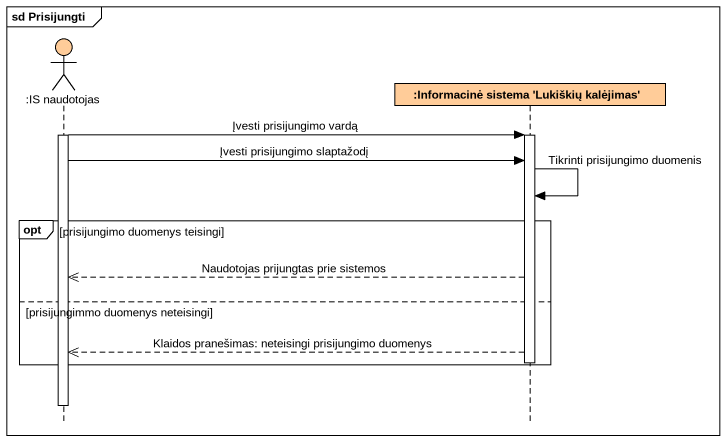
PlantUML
@startuml
mainframe sd Prisijungti
hide footbox
actor ":IS naudotojas" as IS_naudotojas #FFCC99
participant ":Informacinė sistema 'Lukiškių kalėjimas'" as Informacinė_sistema #FFCC99

activate IS_naudotojas
IS_naudotojas -> Informacinė_sistema : Įvesti prisijungimo vardą
activate Informacinė_sistema
IS_naudotojas -> Informacinė_sistema : Įvesti prisijungimo slaptažodį
Informacinė_sistema -> Informacinė_sistema : Tikrinti prisijungimo duomenis
opt prisijungimo duomenys teisingi
  Informacinė_sistema -->> IS_naudotojas : Naudotojas prijungtas prie sistemos
else prisijungimmo duomenys neteisingi
  Informacinė_sistema -->> IS_naudotojas : Klaidos pranešimas: neteisingi prisijungimo duomenys
  deactivate Informacinė_sistema
end
deactivate IS_naudotojas
@enduml
